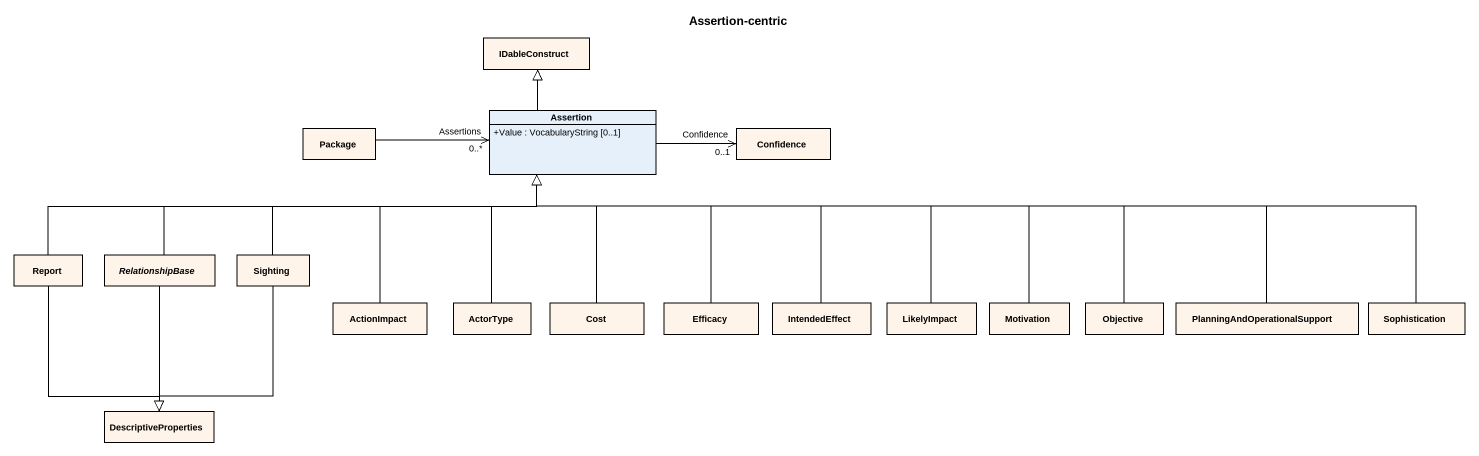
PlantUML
@startuml
title Assertion-centric
hide circle
hide empty members
skinparam classAttributeIconSize 0
class IDableConstruct #FFF4EA
class "Package" as Package_ #FFF4EA
class Assertion {
  +Value : VocabularyString [0..1]
}
class Confidence #FFF4EA
class Report #FFF4EA
abstract class RelationshipBase #FFF4EA
class Sighting #FFF4EA
class ActionImpact #FFF4EA
class ActorType #FFF4EA
class Cost #FFF4EA
class Efficacy #FFF4EA
class IntendedEffect #FFF4EA
class LikelyImpact #FFF4EA
class Motivation #FFF4EA
class Objective #FFF4EA
class "PlanningAndOperationalSupport" as PlanningAndOperationalSuppor #FFF4EA
class Sophistication #FFF4EA
class DescriptiveProperties #FFF4EA
Assertion -up-|> IDableConstruct
Assertion "Assertions\n0..*" <-left- Package_
Confidence "Confidence\n0..1" <-left- Assertion
Report -right-|> Assertion
Report --|> DescriptiveProperties
RelationshipBase -right-|> Assertion
RelationshipBase --|> DescriptiveProperties
Sighting -right-|> Assertion
Sighting --|> DescriptiveProperties
ActionImpact -up-|> Assertion
ActorType -up-|> Assertion
Cost -up-|> Assertion
Efficacy -up-|> Assertion
IntendedEffect -up-|> Assertion
LikelyImpact -left-|> Assertion
Motivation -left-|> Assertion
Objective -left-|> Assertion
PlanningAndOperationalSuppor -left-|> Assertion
Sophistication -left-|> Assertion
@enduml
